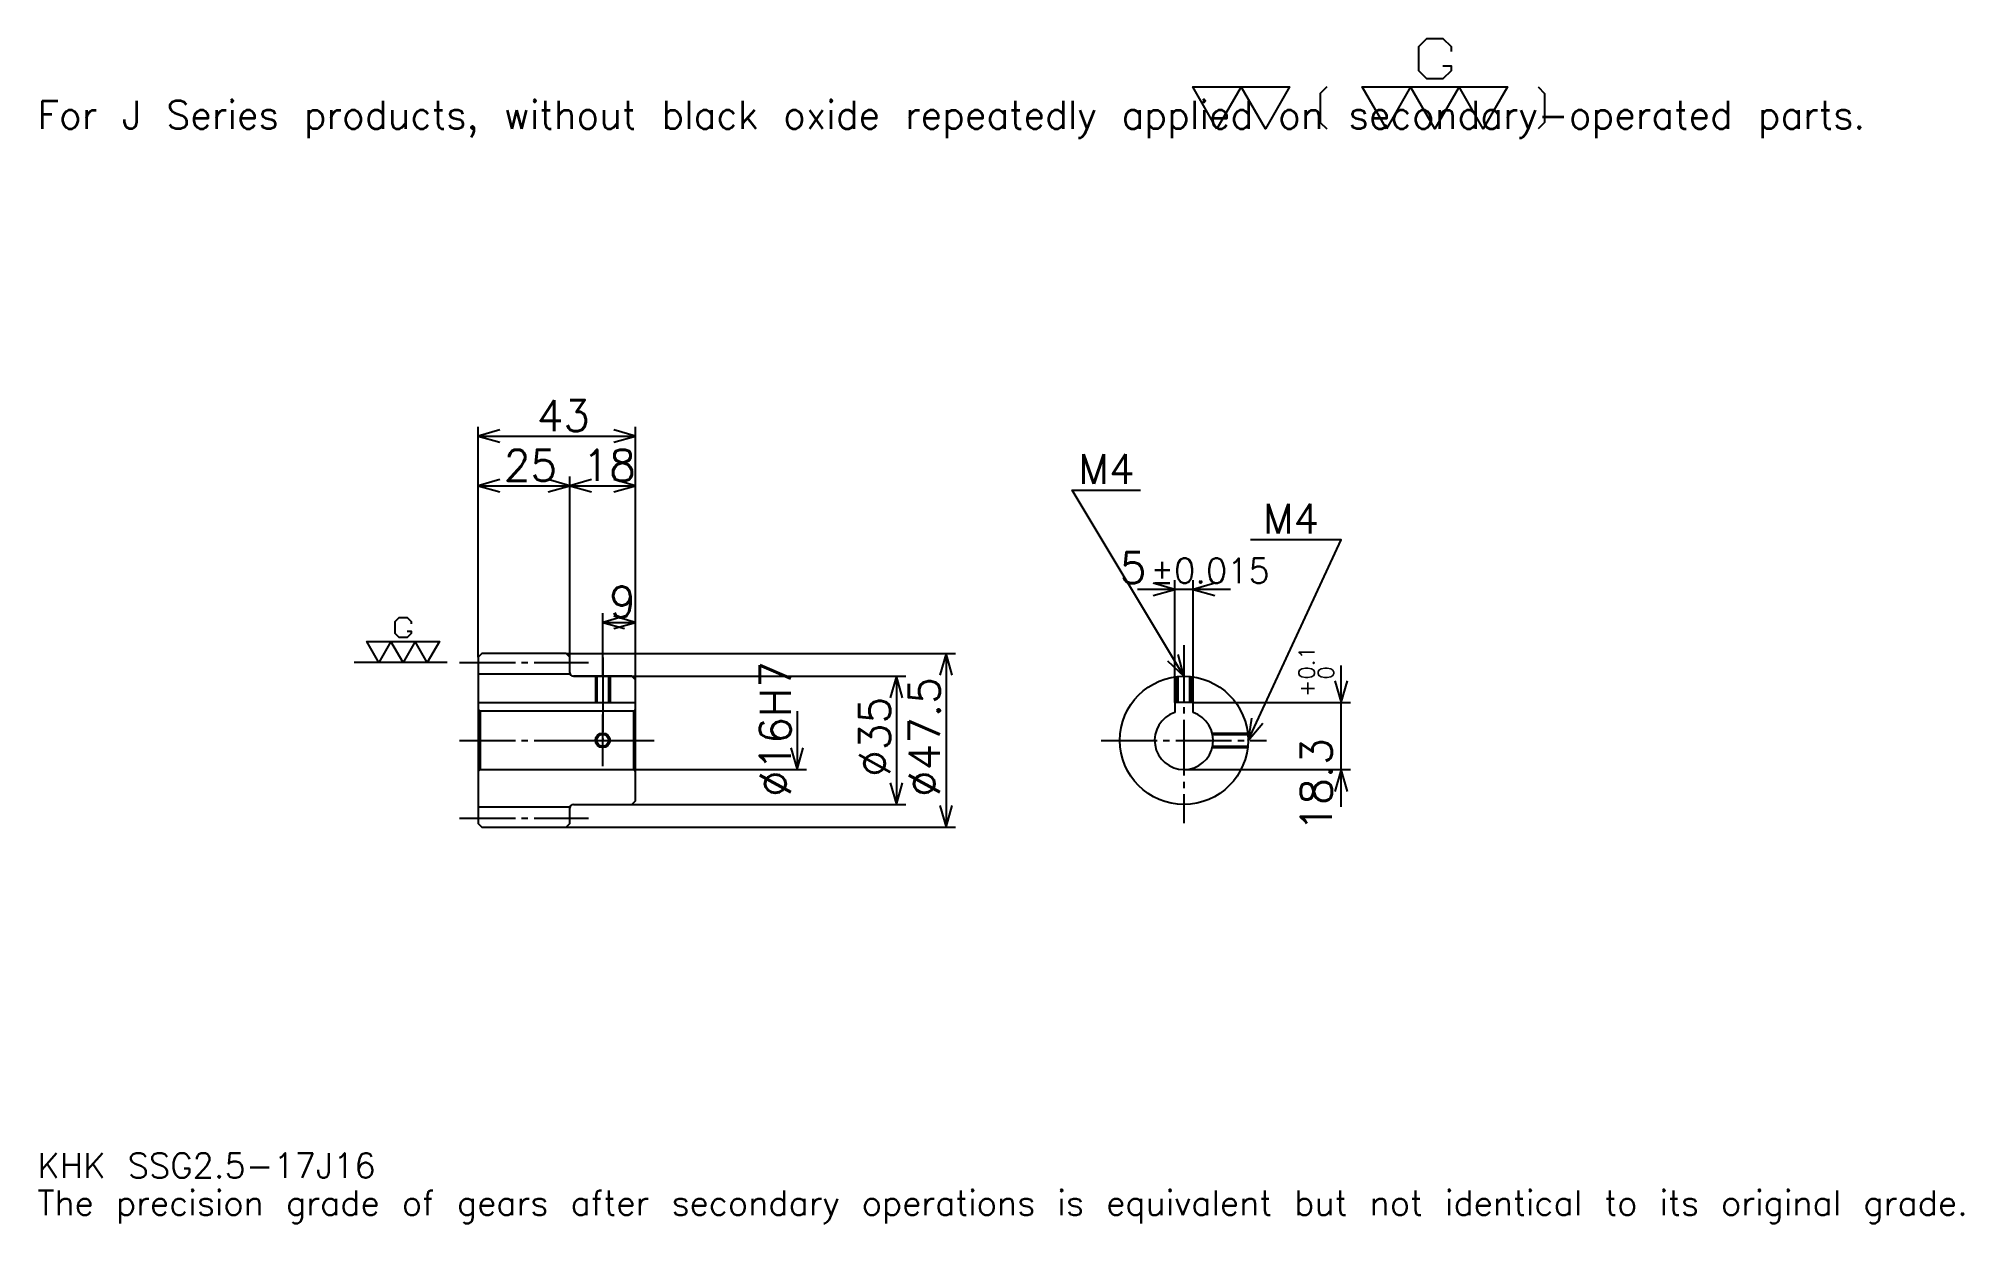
# Model space of a CAD drawing. Extents: x 17 to 543, y 6 to 330.
import ezdxf

# ---------------------------------------------------------------- set-up
doc = ezdxf.new("R2010")
doc.units = 0
doc.linetypes.add('DASHDOT', pattern=[20.347826, 15.26087, -1.695652, 1.695652, -1.695652])
doc.layers.get('0').update_dxf_attribs({"linetype": 'CONTINUOUS'})
doc.layers.add('DASHDOT', color=6, linetype='DASHDOT')
doc.styles.add('KANJI', font='TXT', dxfattribs={"bigfont": 'BIGFONT'})

msp = doc.modelspace()

# ---------------------------------------------------------------- linework, layer by layer
at = {"color": 5}
for p, q in [((137.347839, 161.945648), (137.347839, 223.836945)), ((137.347839, 221.293472), (180.347839, 221.293472)), ((180.347839, 161.945648), (180.347839, 223.836945)), ((137.347839, 207.728256), (162.347839, 207.728256)), ((162.347839, 161.945648), (162.347839, 210.271729)), ((162.347839, 207.728256), (180.347839, 207.728256)), ((342.782623, 179.434784), (317.434784, 179.434784)), ((327.608704, 148.495651), (327.608704, 181.978256)), ((332.608704, 148.495651), (332.608704, 181.978256)), ((171.347839, 161.945648), (171.347839, 172.967392)), ((171.347839, 170.423904), (180.347839, 170.423904)), ((137.347839, 160.945648), (137.347839, 161.945648)), ((161.347839, 161.945648), (180.347839, 161.945648)), ((162.347839, 160.945648), (162.347839, 161.945648)), ((171.347839, 155.695648), (171.347839, 161.945648)), ((171.347839, 155.695648), (171.347839, 161.945648)), ((180.347839, 161.945648), (267.67392, 161.945648)), ((180.347839, 154.695648), (180.347839, 161.945648)), ((265.130432, 161.945648), (265.130432, 114.445648)), ((373.043488, 120.021736), (373.043488, 158.669556)), ((163.347839, 155.695648), (180.347839, 155.695648)), ((180.347839, 155.695648), (254.108704, 155.695648)), ((251.565231, 155.695648), (251.565231, 120.695648)), ((332.608704, 148.495651), (375.586975, 148.495651)), ((224.434799, 146.195648), (224.434799, 130.195648)), ((180.347839, 130.195648), (226.978271, 130.195648)), ((330.108704, 130.195648), (375.586975, 130.195648)), ((163.347839, 120.695648), (180.347839, 120.695648)), ((180.347839, 120.695648), (254.108704, 120.695648)), ((161.347839, 114.445648), (180.347839, 114.445648)), ((180.347839, 114.445648), (267.67392, 114.445648))]:
    msp.add_line(p, q, dxfattribs=at)
at = {"color": 7}
msp.add_line((128.869583, 159.445648), (103.434799, 159.445648), dxfattribs=at)
at = {"color": 4}
for p, q in [((137.347839, 156.320648), (162.347839, 156.320648)), ((137.347839, 148.495651), (180.347839, 148.495651)), ((137.847839, 146.195648), (137.847839, 130.195648)), ((179.847839, 146.195648), (180.347839, 146.695648)), ((179.847839, 130.195648), (180.347839, 129.695648)), ((137.347839, 120.070648), (162.347839, 120.070648))]:
    msp.add_line(p, q, dxfattribs=at)
at = {"color": 7}
for points in [[(400.852173, 322.411285), (403.056519, 322.411285), (403.056519, 321.088684), (400.852173, 318.884338), (396.443481, 318.884338), (394.239136, 321.088684), (394.239136, 327.701721), (396.443481, 329.906067), (400.852173, 329.906067), (403.056519, 327.701721), (403.056519, 326.37912)], [(339.130432, 305.217377), (332.517395, 316.679993), (358.969574, 316.679993), (352.356506, 305.217377), (345.743469, 316.679993), (339.130432, 305.217377)], [(369.109558, 316.679993), (367.346069, 314.916504), (367.346069, 306.980865), (369.109558, 305.217377)], [(385.421722, 305.217377), (378.808685, 316.679993), (418.486938, 316.679993), (411.873901, 305.217377), (405.260864, 316.679993), (398.647827, 305.217377), (392.03479, 316.679993), (385.421722, 305.217377)], [(426.863464, 316.679993), (428.626953, 314.916504), (428.626953, 306.980865), (426.863464, 305.217377)], [(117.932625, 168.042603), (119.034798, 168.042603), (119.034798, 167.381302), (117.932625, 166.279129), (115.728271, 166.279129), (114.626099, 167.381302), (114.626099, 170.68782), (115.728271, 171.789993), (117.932625, 171.789993), (119.034798, 170.68782), (119.034798, 170.02652)], [(110.217407, 159.445648), (106.910881, 165.176956), (126.750015, 165.176956), (123.443489, 159.445648), (120.136971, 165.176956), (116.830444, 159.445648), (113.523926, 165.176956), (110.217407, 159.445648)]]:
    msp.add_lwpolyline(points, dxfattribs=at)
at = {"color": 5}
for points in [[(143.282623, 222.989136), (137.347839, 221.293472), (143.282623, 219.597809)], [(174.413055, 219.597809), (180.347839, 221.293472), (174.413055, 222.989136)], [(143.282623, 209.42392), (137.347839, 207.728256), (143.282623, 206.032593)], [(156.413055, 206.032593), (162.347839, 207.728256), (156.413055, 209.42392)], [(168.282623, 209.42392), (162.347839, 207.728256), (168.282623, 206.032593)], [(174.413055, 206.032593), (180.347839, 207.728256), (174.413055, 209.42392)], [(330.108704, 155.695648), (299.586975, 206.565216), (318.239136, 206.565216)], [(347.608704, 138.195648), (373.043488, 193), (348.286957, 193)], [(321.67392, 177.739136), (327.608704, 179.434784), (321.67392, 181.130432)], [(338.543488, 181.130432), (332.608704, 179.434784), (338.543488, 177.739136)], [(177.282623, 172.119568), (171.347839, 170.423904), (177.282623, 168.728256)], [(174.413055, 168.728256), (180.347839, 170.423904), (174.413055, 172.119568)], [(266.826111, 156.010864), (265.130432, 161.945648), (263.434784, 156.010864)], [(325.601257, 159.912277), (330.108704, 155.695648), (328.509277, 161.657089)], [(253.260895, 149.760864), (251.565231, 155.695648), (249.869568, 149.760864)], [(371.347839, 154.430435), (373.043488, 148.495651), (374.739136, 154.430435)], [(348.569031, 144.292755), (347.608704, 138.195648), (351.645172, 142.865097)], [(222.739136, 136.130432), (224.434799, 130.195648), (226.130463, 136.130432)], [(249.869568, 126.630432), (251.565231, 120.695648), (253.260895, 126.630432)], [(374.739136, 124.260864), (373.043488, 130.195648), (371.347839, 124.260864)], [(263.434784, 120.380432), (265.130432, 114.445648), (266.826111, 120.380432)]]:
    msp.add_lwpolyline(points, dxfattribs=at)
at = {"color": 4}
for points in [[(162.347839, 156.695648), (162.347839, 160.945648), (161.347839, 161.945648), (138.347839, 161.945648), (137.347839, 160.945648), (137.347839, 129.695648)], [(163.347839, 120.695648), (179.347839, 120.695648), (180.347839, 121.695648), (180.347839, 154.695648), (179.347839, 155.695648), (163.347839, 155.695648)], [(169.347839, 155.695648), (169.347839, 148.495651)], [(169.727844, 155.695648), (169.727844, 148.495651)], [(172.967834, 155.695648), (172.967834, 148.495651)], [(173.347839, 155.695648), (173.347839, 148.495651)], [(328.108704, 148.495651), (328.108704, 155.580994)], [(328.488708, 148.495651), (328.488708, 155.620499)], [(331.728699, 148.495651), (331.728699, 155.620499)], [(332.108704, 148.495651), (332.108704, 155.580994)], [(332.608704, 145.794983), (332.608704, 148.495651), (327.608704, 148.495651), (327.608704, 145.794983)], [(137.347839, 129.695648), (137.847839, 130.195648), (179.847839, 130.195648), (179.847839, 146.195648), (137.847839, 146.195648), (137.347839, 146.695648)], [(337.854675, 140.195648), (347.494049, 140.195648)], [(337.942963, 139.815643), (347.533569, 139.815643)], [(337.854675, 136.195648), (347.494049, 136.195648)], [(337.942963, 136.575653), (347.533569, 136.575653)], [(137.347839, 129.695648), (137.347839, 115.445648), (138.347839, 114.445648), (161.347839, 114.445648), (162.347839, 115.445648), (162.347839, 119.695648)]]:
    msp.add_lwpolyline(points, dxfattribs=at)
for centre, radius in [((330.108704, 138.195648), 17.5), ((171.347839, 138.195648), 1.62)]:
    msp.add_circle(centre, radius, dxfattribs=at)
at = {"color": 7}
msp.add_circle((171.347839, 138.195648), 2, dxfattribs=at)
at = {"color": 4}
for centre, radius, start, end in [((163.347839, 156.695648), 1, 180, 270), ((330.108704, 138.195648), 8, 108.20995733, 71.79004267), ((163.347839, 119.695648), 1, 90, 180)]:
    msp.add_arc(centre, radius, start, end, dxfattribs=at)
at = {"layer": 'DASHDOT', "color": 7}
for p, q in [((330.108704, 164.173904), (330.108704, 115.608688)), ((132.26088, 159.445648), (167.434799, 159.445648)), ((171.347839, 155.695648), (171.347839, 138.195648)), ((132.26088, 138.195648), (185.434799, 138.195648)), ((307.521759, 138.195648), (352.695679, 138.195648)), ((132.26088, 116.945648), (167.434799, 116.945648))]:
    msp.add_line(p, q, dxfattribs=at)
for points in [[(171.347839, 160.782608), (171.347839, 143.408691)], [(171.347839, 131.108688), (171.347839, 145.282608)], [(164.26088, 138.195648), (178.434799, 138.195648)]]:
    msp.add_lwpolyline(points, dxfattribs=at)

# ---------------------------------------------------------------- texts
at = {"color": 7, "style": 'KANJI'}
for s, height, p in [('For J Series products, without black oxide repeatedly applied on secondary-operated parts.', 7.630435, (16.956522, 305.217377)), ('43', 8.478261, (153.336975, 222.649994)), ('25', 8.478261, (144.336975, 209.084778)), ('18', 8.478261, (165.836975, 209.084778)), ('M4', 8.139131, (301.282623, 208.260864)), ('M4', 8.139131, (351.678284, 194.695648)), ('5', 8.478261, (312.60791, 181.130432)), ('%%p0.015', 6.782609, (321.000336, 181.130432)), ('9', 8.478261, (173.092407, 171.780426)), ('KHK SSG2.5-17J16', 6.782609, (16.956522, 18.652174)), ('The precision grade of gears after secondary operations is equivalent but not identical to its original grade.', 6.782609, (16.956522, 8.478261))]:
    msp.add_text(s, height=height, dxfattribs=at).set_placement(p)
for s, height, p in [('%%c16H7', 8.478261, (222.739136, 122.722824)), ('0.1', 4.23913, (365.752197, 154.786179)), ('0', 4.23913, (371.008698, 154.786179)), ('%%c47.5', 8.478261, (263.434784, 122.722824)), ('+', 4.23913, (365.752197, 150.038361)), ('%%c35', 8.478261, (249.869568, 128.233688)), ('18.3', 8.478261, (370.5, 113.341087))]:
    msp.add_text(s, height=height, rotation=90, dxfattribs=at).set_placement(p)

doc.saveas('drawing.dxf')
